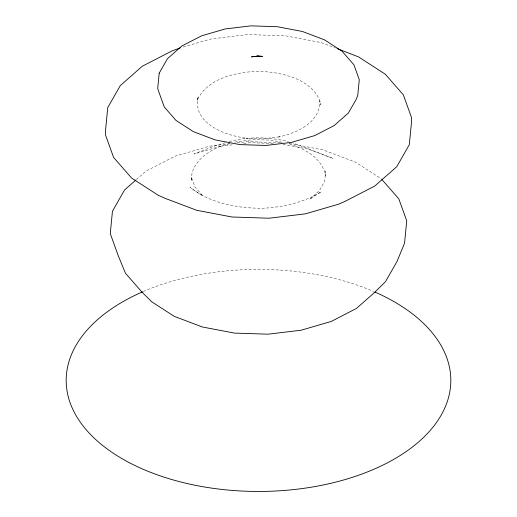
<?xml version="1.0" encoding="UTF-8"?>
<svg xmlns="http://www.w3.org/2000/svg" width="517" height="517" viewBox="0 0 517 517"><rect width="100%" height="100%" fill="white"/><g stroke="black" fill="none" stroke-linecap="round" stroke-linejoin="round"><path stroke-width="0.39" stroke-dasharray="2.58 1.94" d="M136.398 179.541L145.846 171.211L174.785 156.289L209.43 146.195L230.007 143.72M220.597 146.221C206.128 152.14 190.211 163.779 191.387 181.221L191.296 176.943L194.89 186.883L202.813 195.956L190.036 187.425C211.156 203.756 238.537 208.687 264.678 208.183C284.499 206.871 304.267 202.27 321.29 191.691L309.573 199.426L319.209 190.928L324.708 181.28L325.704 171.14L325.613 175.431C321.845 157.478 303.77 148.263 287.71 143.325M183.218 47.041L210.781 39.014L247.727 34.568L285.397 35.796L321.244 42.607L335.52 48.003M225.406 142.731L214.898 145.884L193.978 154.001L230.311 143.39M229.238 141.619C248.451 136.288 269.047 136.966 288.357 141.555M234.789 142.085L253.485 139.584L271.024 140.152L282.405 142.317M237.129 142.86L247.417 141.626L282.127 142.75M220.681 146.221L233.341 144.695M243.63 143.455L249.957 142.698L273.364 143.455M289.3 143.48L323.022 149.891L355.483 162.164L381.333 178.876M282.973 144.269L308.229 149.064L333.245 158.532L292.842 142.828M143.28 291.523A192.318 111.032 0 0 1 373.494 291.426M198.121 96.86C192.292 124.009 226.032 135.764 247.068 138.317L246.137 138.207L263.45 138.769L280.434 136.727L278.786 136.947C296.777 133.056 320.456 122.477 319.777 100.815L320.915 104.809C318.666 93.241 309.218 85.434 299.337 80.116C285.1 73.543 269.428 71.133 253.834 71.469C232.469 73.071 206.613 79.347 197.003 100.776L198.121 96.86"/><path stroke-width="0.78" d="M135.809 180.065L124.584 189.952L112.448 211.233L110.27 233.606L118.186 255.534L125.418 273.176L142.001 292.144L151.759 301.818L174.223 316.333L202.431 327.002L234.459 333.09L268.129 334.182L301.14 330.214L331.248 321.445L356.394 308.475L374.87 292.189L385.514 281.636L397.024 261.453L404.553 243.177L406.73 220.811L398.814 198.877L381.863 179.483M180.155 47.932L172.096 50.873L142.227 66.279L120.28 85.622L107.756 107.588L105.507 130.672L105.429 134.795L113.611 157.446L131.661 178.1L158.357 195.348L165.679 198.554L196.744 210.303L232.023 217.004L269.105 218.213L305.463 213.838L338.622 204.176L344.942 201.423L374.825 186.01L396.785 166.655L409.315 144.682L411.571 121.585L411.493 117.469L403.325 94.831L385.281 74.183L358.598 56.941L337.026 48.572M256.923 56.204L251.508 56.857L258.5 56.03L262.442 56.385L256.923 56.204L258.5 56.03M374.935 292.053A192.318 111.032 0 0 1 400.345 455.406A192.318 111.032 0 0 1 116.273 455.16A192.318 111.032 0 0 1 142.524 291.853M159.204 73.181L157.717 88.388L158.965 92.278L164.283 107.006L176.019 120.435L193.377 131.654L215.175 139.9L239.927 144.605L265.938 145.451L291.446 142.382L314.711 135.603L334.144 125.579L348.419 112.997L356.568 98.708L357.796 94.895L359.283 79.689L353.899 64.774L342.015 51.177L324.437 39.815L302.367 31.472L277.306 26.71L250.965 25.85L225.141 28.958L201.585 35.822L181.906 45.968L167.45 58.712L159.204 73.181"/></g></svg>
